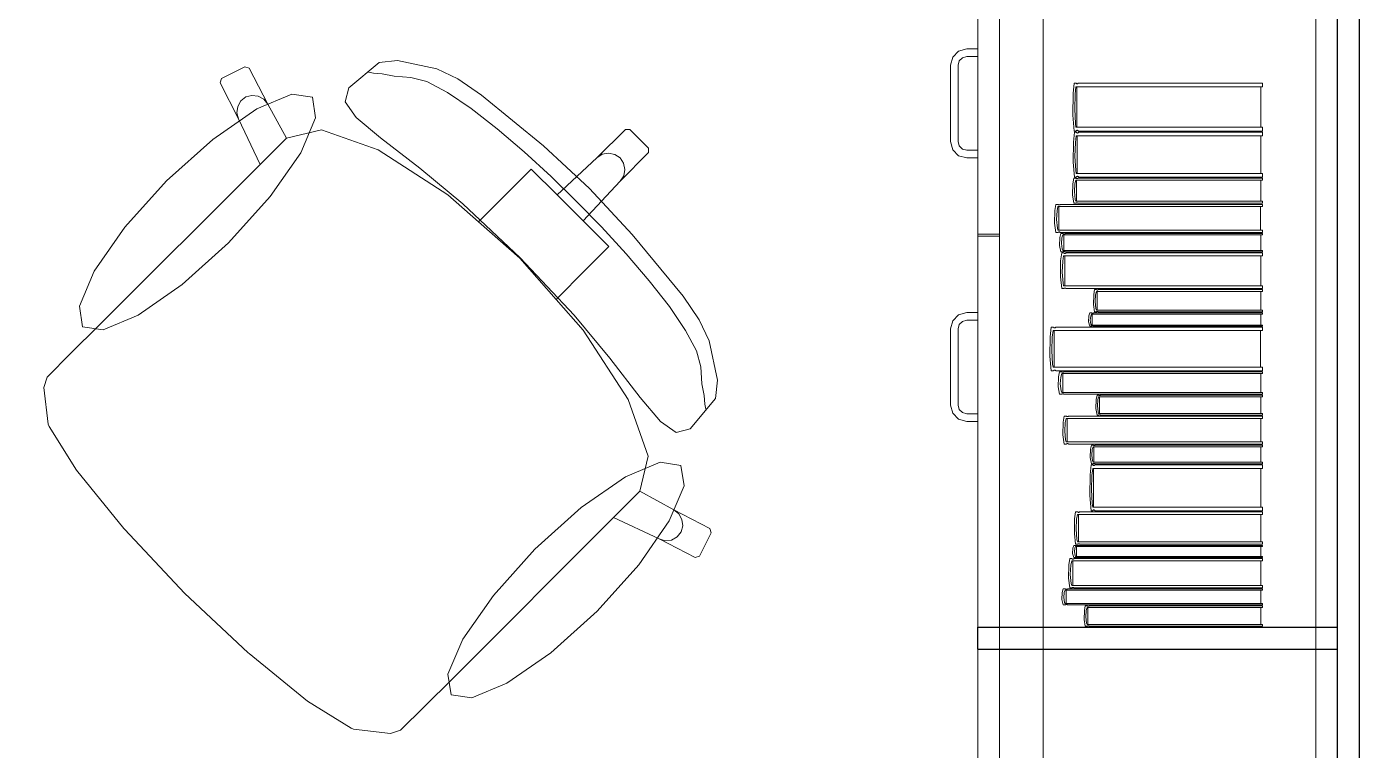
# Model space of a CAD drawing. Header units: inches. Extents: x -38 to 5698, y -33 to 92.
# Drawn here: x 111.298 to 112.52, y 26.563 to 27.228 of the extents above; entities that cross this region are included whole.
import ezdxf

# ---------------------------------------------------------------- set-up
doc = ezdxf.new("R2010")
doc.units = ezdxf.units.IN
doc.header["$MEASUREMENT"] = 0
doc.set_wipeout_variables(frame=1)
doc.linetypes.add('Wipeout_Contour', pattern=[1, 0, -1])
doc.layers.add('02 _ ARQ _ ZON _ Espacio.3D', color=7, linetype='Continuous')
doc.layers.add('Interior - Mobiliario', color=7, linetype='Continuous')

msp = doc.modelspace()

# ---------------------------------------------------------------- linework, layer by layer
at = {"layer": '02 _ ARQ _ ZON _ Espacio.3D', "color": 254, "linetype": 'Continuous', "lineweight": 0, "flags": 128}
msp.add_lwpolyline([(100.8201, 17.4), (112.52, 17.4), (112.52, 29.6999), (100.82, 29.7), (100.82, 27.9653), (102.07, 27.9653), (102.07, 27.7902), (100.82, 27.7902)], close=True, dxfattribs=at)
at = {"layer": 'Interior - Mobiliario', "color": 175, "linetype": 'Continuous', "lineweight": 13}
for p, q in [((112.17, 27.396), (112.17, 27.037)), ((112.19, 27.396), (112.19, 25.936)), ((112.19, 27.396), (112.19, 27.037)), ((112.5, 25.936), (112.5, 27.396)), ((112.145, 27.192), (112.147, 27.1995)), ((112.147, 27.1995), (112.1525, 27.205)), ((112.1525, 27.205), (112.16, 27.207)), ((112.156, 27.1989), (112.1531, 27.196)), ((112.16, 27.2), (112.156, 27.1989)), ((112.16, 27.207), (112.17, 27.207)), ((112.17, 27.2), (112.16, 27.2)), ((112.17, 27.207), (112.17, 27.2)), ((111.4764, 27.1798), (111.4978, 27.1906)), ((111.4978, 27.1906), (111.5018, 27.1893)), ((111.5018, 27.1893), (111.5188, 27.1562)), ((111.5932, 27.1713), (111.6211, 27.1945)), ((111.6158, 27.1848), (111.6113, 27.1856)), ((111.6211, 27.1945), (111.6378, 27.1964)), ((111.6378, 27.1964), (111.674, 27.1886)), ((111.674, 27.1886), (111.6932, 27.1796)), ((112.145, 27.122), (112.145, 27.192)), ((112.1531, 27.196), (112.152, 27.192)), ((112.152, 27.192), (112.152, 27.122)), ((111.4751, 27.1758), (111.4764, 27.1798)), ((111.4921, 27.1427), (111.4751, 27.1758)), ((111.6238, 27.1841), (111.6158, 27.1848)), ((111.6346, 27.182), (111.6238, 27.1841)), ((111.65, 27.1809), (111.6346, 27.182)), ((111.6647, 27.177), (111.65, 27.1809)), ((111.6836, 27.167), (111.6647, 27.177)), ((111.6932, 27.1796), (111.7149, 27.1647)), ((112.2584, 27.1757), (112.2574, 27.166)), ((112.2602, 27.1757), (112.2584, 27.1757)), ((112.2603, 27.1755), (112.2602, 27.1757)), ((112.2606, 27.1753), (112.2603, 27.1755)), ((112.2608, 27.1751), (112.2606, 27.1753)), ((112.261, 27.175), (112.2608, 27.1751)), ((112.2613, 27.175), (112.261, 27.175)), ((112.2616, 27.1751), (112.2613, 27.175)), ((112.2618, 27.1752), (112.2616, 27.1751)), ((112.262, 27.1755), (112.2618, 27.1752)), ((112.2622, 27.1757), (112.262, 27.1755)), ((112.4313, 27.1757), (112.2622, 27.1757)), ((112.4313, 27.1722), (112.4313, 27.1757)), ((111.494, 27.1593), (111.4986, 27.1629)), ((111.4986, 27.1629), (111.5042, 27.1644)), ((111.5042, 27.1644), (111.51, 27.1637)), ((111.51, 27.1637), (111.5152, 27.1608)), ((111.5152, 27.1608), (111.5188, 27.1562)), ((111.5898, 27.1584), (111.5932, 27.1713)), ((111.7054, 27.1522), (111.6836, 27.167)), ((111.7149, 27.1647), (111.7716, 27.1179)), ((112.2574, 27.166), (112.2572, 27.1463)), ((112.2589, 27.152), (112.2593, 27.1656)), ((112.2593, 27.1656), (112.2601, 27.1722)), ((112.2601, 27.1722), (112.4313, 27.1722)), ((112.261, 27.1722), (112.261, 27.1351)), ((112.4296, 27.1351), (112.4296, 27.1722)), ((111.4905, 27.1483), (111.4912, 27.1542)), ((111.4912, 27.1542), (111.494, 27.1593)), ((111.5188, 27.1562), (111.5361, 27.1252)), ((111.5998, 27.1441), (111.5898, 27.1584)), ((111.7292, 27.1336), (111.7054, 27.1522)), ((112.2596, 27.1384), (112.2589, 27.152)), ((111.4921, 27.1427), (111.4905, 27.1483)), ((111.5117, 27.1009), (111.4921, 27.1427)), ((111.6221, 27.1254), (111.5998, 27.1441)), ((112.2572, 27.1463), (112.2584, 27.1315)), ((112.2601, 27.1351), (112.2596, 27.1384)), ((111.5359, 27.1252), (111.5117, 27.1009)), ((111.5359, 27.1252), (111.5361, 27.1252)), ((111.5361, 27.1252), (111.5681, 27.1326)), ((111.5681, 27.1326), (111.62, 27.1143)), ((111.6583, 27.0975), (111.6221, 27.1254)), ((111.754, 27.1124), (111.7292, 27.1336)), ((111.8207, 27.1071), (111.8468, 27.1331)), ((111.8468, 27.1331), (111.851, 27.1331)), ((111.851, 27.1331), (111.8596, 27.1246)), ((111.8681, 27.116), (111.8596, 27.1246)), ((112.2587, 27.1305), (112.2578, 27.1215)), ((112.2584, 27.1315), (112.2602, 27.1315)), ((112.2606, 27.1305), (112.2587, 27.1305)), ((112.2596, 27.1211), (112.2604, 27.1272)), ((112.4313, 27.1351), (112.2601, 27.1351)), ((112.2602, 27.1315), (112.2604, 27.1318)), ((112.2604, 27.1318), (112.2606, 27.132)), ((112.2604, 27.1272), (112.4313, 27.1272)), ((112.2606, 27.132), (112.2609, 27.1322)), ((112.2607, 27.1304), (112.2606, 27.1305)), ((112.2609, 27.1301), (112.2607, 27.1304)), ((112.2609, 27.1322), (112.2611, 27.1323)), ((112.2611, 27.1299), (112.2609, 27.1301)), ((112.2611, 27.1323), (112.2614, 27.1323)), ((112.2614, 27.1298), (112.2611, 27.1299)), ((112.2613, 27.1272), (112.2613, 27.0927)), ((112.2614, 27.1323), (112.2616, 27.1322)), ((112.2616, 27.1298), (112.2614, 27.1298)), ((112.2616, 27.1322), (112.2618, 27.132)), ((112.2619, 27.1299), (112.2616, 27.1298)), ((112.2618, 27.132), (112.2621, 27.1317)), ((112.2621, 27.1301), (112.2619, 27.1299)), ((112.2621, 27.1317), (112.2622, 27.1315)), ((112.2624, 27.1303), (112.2621, 27.1301)), ((112.2622, 27.1315), (112.4313, 27.1315)), ((112.2625, 27.1305), (112.2624, 27.1303)), ((112.4313, 27.1305), (112.2625, 27.1305)), ((112.4296, 27.0927), (112.4296, 27.1272)), ((112.4313, 27.1315), (112.4313, 27.1351)), ((112.4313, 27.1272), (112.4313, 27.1305)), ((111.62, 27.1143), (111.6839, 27.073)), ((111.7786, 27.0899), (111.754, 27.1124)), ((111.7716, 27.1179), (111.8138, 27.0788)), ((111.8681, 27.1118), (111.8681, 27.116)), ((112.147, 27.1145), (112.145, 27.122)), ((112.1525, 27.109), (112.147, 27.1145)), ((112.152, 27.122), (112.1531, 27.118)), ((112.1531, 27.118), (112.156, 27.1151)), ((112.156, 27.1151), (112.16, 27.114)), ((112.16, 27.114), (112.17, 27.114)), ((112.17, 27.114), (112.17, 27.107)), ((112.2578, 27.1215), (112.2576, 27.1031)), ((112.2592, 27.1084), (112.2596, 27.1211)), ((111.3638, 26.9531), (111.5117, 27.1009)), ((111.7842, 27.0731), (111.8207, 27.1071)), ((111.8207, 27.1071), (111.8256, 27.1103)), ((111.8256, 27.1103), (111.8313, 27.1114)), ((111.8313, 27.1114), (111.8371, 27.1102)), ((111.8371, 27.1102), (111.842, 27.107)), ((111.8452, 27.1021), (111.842, 27.107)), ((111.8421, 27.0857), (111.8681, 27.1118)), ((111.8464, 27.0963), (111.8452, 27.1021)), ((112.16, 27.107), (112.1525, 27.109)), ((112.17, 27.107), (112.16, 27.107)), ((112.2576, 27.1031), (112.2587, 27.0894)), ((112.2599, 27.0958), (112.2592, 27.1084)), ((111.6976, 27.0648), (111.6583, 27.0975)), ((111.7394, 27.0755), (111.7605, 27.0967)), ((111.7605, 27.0967), (111.7842, 27.0731)), ((111.8021, 27.067), (111.7786, 27.0899)), ((111.8421, 27.0857), (111.8453, 27.0906)), ((111.8453, 27.0906), (111.8464, 27.0963)), ((112.2581, 27.0884), (112.2572, 27.0833)), ((112.26, 27.0884), (112.2581, 27.0884)), ((112.2587, 27.0894), (112.2606, 27.0894)), ((112.2604, 27.0927), (112.2599, 27.0958)), ((112.2601, 27.0883), (112.26, 27.0884)), ((112.2603, 27.0881), (112.2601, 27.0883)), ((112.2606, 27.088), (112.2603, 27.0881)), ((112.4313, 27.0927), (112.2604, 27.0927)), ((112.2606, 27.0894), (112.2607, 27.0896)), ((112.2608, 27.088), (112.2606, 27.088)), ((112.2607, 27.0896), (112.261, 27.0898)), ((112.2611, 27.088), (112.2608, 27.088)), ((112.261, 27.0898), (112.2612, 27.09)), ((112.2613, 27.088), (112.2611, 27.088)), ((112.2612, 27.09), (112.2614, 27.0901)), ((112.2616, 27.0881), (112.2613, 27.088)), ((112.2614, 27.0901), (112.2617, 27.09)), ((112.2618, 27.0882), (112.2616, 27.0881)), ((112.2617, 27.09), (112.2619, 27.09)), ((112.2619, 27.0884), (112.2618, 27.0882)), ((112.2619, 27.09), (112.2622, 27.0898)), ((112.4313, 27.0884), (112.2619, 27.0884)), ((112.2622, 27.0898), (112.2624, 27.0895)), ((112.2624, 27.0895), (112.2625, 27.0894)), ((112.2625, 27.0894), (112.4313, 27.0894)), ((112.4313, 27.0894), (112.4313, 27.0927)), ((112.4313, 27.0865), (112.4313, 27.0884)), ((111.712, 27.0482), (111.7394, 27.0755)), ((111.8081, 27.0492), (111.8421, 27.0857)), ((111.8529, 27.0366), (111.8138, 27.0788)), ((112.2572, 27.0833), (112.257, 27.073)), ((112.2586, 27.076), (112.2591, 27.0831)), ((112.2593, 27.0689), (112.2586, 27.076)), ((112.2591, 27.0831), (112.2599, 27.0865)), ((112.2599, 27.0865), (112.4313, 27.0865)), ((112.2607, 27.0865), (112.2607, 27.0671)), ((112.4296, 27.0671), (112.4296, 27.0865)), ((111.6839, 27.073), (111.712, 27.0482)), ((111.7503, 27.0153), (111.6976, 27.0648)), ((111.7842, 27.0731), (111.7961, 27.0611)), ((111.8021, 27.067), (111.8249, 27.0436)), ((112.2416, 27.0643), (112.2406, 27.0586)), ((112.2437, 27.0643), (112.2416, 27.0643)), ((112.2438, 27.0642), (112.2437, 27.0643)), ((112.244, 27.064), (112.2438, 27.0642)), ((112.2443, 27.0639), (112.244, 27.064)), ((112.2446, 27.0639), (112.2443, 27.0639)), ((112.2449, 27.0638), (112.2446, 27.0639)), ((112.2451, 27.0639), (112.2449, 27.0638)), ((112.2454, 27.064), (112.2451, 27.0639)), ((112.2456, 27.0641), (112.2454, 27.064)), ((112.2458, 27.0643), (112.2456, 27.0641)), ((112.4313, 27.0643), (112.2458, 27.0643)), ((112.257, 27.073), (112.2581, 27.0653)), ((112.2581, 27.0653), (112.26, 27.0653)), ((112.2599, 27.0671), (112.2593, 27.0689)), ((112.4313, 27.0671), (112.2599, 27.0671)), ((112.26, 27.0653), (112.2601, 27.0654)), ((112.2601, 27.0654), (112.2604, 27.0655)), ((112.2604, 27.0655), (112.2606, 27.0656)), ((112.2606, 27.0656), (112.2609, 27.0657)), ((112.2609, 27.0657), (112.2611, 27.0657)), ((112.2611, 27.0657), (112.2614, 27.0656)), ((112.2614, 27.0656), (112.2616, 27.0655)), ((112.2616, 27.0655), (112.2618, 27.0654)), ((112.2618, 27.0654), (112.2619, 27.0653)), ((112.2619, 27.0653), (112.4313, 27.0653)), ((112.4313, 27.0653), (112.4313, 27.0671)), ((112.4313, 27.0622), (112.4313, 27.0643)), ((111.8081, 27.0492), (111.7961, 27.0611)), ((112.2406, 27.0586), (112.2404, 27.0471)), ((112.2422, 27.0504), (112.2427, 27.0584)), ((112.2427, 27.0584), (112.2435, 27.0622)), ((112.2435, 27.0622), (112.4313, 27.0622)), ((112.2445, 27.0622), (112.2445, 27.0406)), ((112.4294, 27.0406), (112.4294, 27.0622)), ((111.712, 27.0482), (111.7499, 27.0149)), ((111.8317, 27.0255), (111.8081, 27.0492)), ((111.8249, 27.0436), (111.8474, 27.019)), ((112.2404, 27.0471), (112.2416, 27.0385)), ((112.2416, 27.0385), (112.2437, 27.0385)), ((112.243, 27.0425), (112.2422, 27.0504)), ((112.2435, 27.0406), (112.243, 27.0425)), ((112.4313, 27.0406), (112.2435, 27.0406)), ((112.2437, 27.0385), (112.2438, 27.0387)), ((112.2438, 27.0387), (112.2441, 27.0388)), ((112.2441, 27.0388), (112.2444, 27.0389)), ((112.2444, 27.0389), (112.2446, 27.039)), ((112.2446, 27.039), (112.2449, 27.039)), ((112.2449, 27.039), (112.2452, 27.0389)), ((112.2452, 27.0389), (112.2454, 27.0388)), ((112.2454, 27.0388), (112.2457, 27.0386)), ((112.2457, 27.0386), (112.2458, 27.0385)), ((112.2458, 27.0385), (112.4313, 27.0385)), ((112.4313, 27.0385), (112.4313, 27.0406)), ((111.8997, 26.9799), (111.8529, 27.0366)), ((112.17, 27.037), (112.19, 27.037)), ((112.17, 27.035), (112.19, 27.035)), ((112.2452, 27.0339), (112.2449, 27.0264)), ((112.2449, 27.0264), (112.2462, 27.0208)), ((112.2462, 27.0375), (112.2452, 27.0339)), ((112.2482, 27.0375), (112.2462, 27.0375)), ((112.2467, 27.0285), (112.2472, 27.0337)), ((112.2475, 27.0234), (112.2467, 27.0285)), ((112.2472, 27.0337), (112.248, 27.0362)), ((112.248, 27.0362), (112.4313, 27.0362)), ((112.2483, 27.0375), (112.2482, 27.0375)), ((112.2485, 27.0374), (112.2483, 27.0375)), ((112.2488, 27.0373), (112.2485, 27.0374)), ((112.249, 27.0373), (112.2488, 27.0373)), ((112.2493, 27.0373), (112.249, 27.0373)), ((112.249, 27.0362), (112.249, 27.0221)), ((112.2496, 27.0373), (112.2493, 27.0373)), ((112.2498, 27.0373), (112.2496, 27.0373)), ((112.2501, 27.0374), (112.2498, 27.0373)), ((112.2502, 27.0375), (112.2501, 27.0374)), ((112.4313, 27.0375), (112.2502, 27.0375)), ((112.4295, 27.0221), (112.4295, 27.0362)), ((112.4313, 27.0362), (112.4313, 27.0375)), ((111.7832, 26.977), (111.7499, 27.0149)), ((111.7503, 27.0153), (111.7998, 26.9626)), ((111.8106, 27.0044), (111.8317, 27.0255)), ((111.8474, 27.019), (111.8686, 26.9942)), ((112.247, 27.0198), (112.246, 27.0126)), ((112.2462, 27.0208), (112.2482, 27.0208)), ((112.249, 27.0198), (112.247, 27.0198)), ((112.248, 27.0221), (112.2475, 27.0234)), ((112.4313, 27.0221), (112.248, 27.0221)), ((112.248, 27.0122), (112.2488, 27.0171)), ((112.2482, 27.0208), (112.2483, 27.0209)), ((112.2483, 27.0209), (112.2486, 27.021)), ((112.2486, 27.021), (112.2488, 27.021)), ((112.2488, 27.021), (112.2491, 27.0211)), ((112.2488, 27.0171), (112.4313, 27.0171)), ((112.2491, 27.0196), (112.249, 27.0198)), ((112.2491, 27.0211), (112.2494, 27.021)), ((112.2493, 27.0194), (112.2491, 27.0196)), ((112.2496, 27.0193), (112.2493, 27.0194)), ((112.2494, 27.021), (112.2496, 27.021)), ((112.2496, 27.021), (112.2499, 27.0209)), ((112.2498, 27.0192), (112.2496, 27.0193)), ((112.2501, 27.0192), (112.2498, 27.0192)), ((112.2498, 27.0171), (112.2498, 26.9896)), ((112.2499, 27.0209), (112.2501, 27.0208)), ((112.2501, 27.0208), (112.2502, 27.0208)), ((112.2504, 27.0193), (112.2501, 27.0192)), ((112.2502, 27.0208), (112.4313, 27.0208)), ((112.2506, 27.0194), (112.2504, 27.0193)), ((112.2509, 27.0196), (112.2506, 27.0194)), ((112.251, 27.0198), (112.2509, 27.0196)), ((112.4313, 27.0198), (112.251, 27.0198)), ((112.4295, 26.9896), (112.4295, 27.0171)), ((112.4313, 27.0208), (112.4313, 27.0221)), ((112.4313, 27.0171), (112.4313, 27.0198)), ((111.7832, 26.977), (111.8106, 27.0044)), ((112.246, 27.0126), (112.2458, 26.9979)), ((112.2475, 27.0021), (112.248, 27.0122)), ((112.2483, 26.9921), (112.2475, 27.0021)), ((111.8686, 26.9942), (111.8872, 26.9704)), ((112.2458, 26.9979), (112.247, 26.987)), ((112.2488, 26.9896), (112.2483, 26.9921)), ((111.9146, 26.9582), (111.8997, 26.9799)), ((112.247, 26.987), (112.249, 26.987)), ((112.4313, 26.9896), (112.2488, 26.9896)), ((112.249, 26.987), (112.2491, 26.9871)), ((112.2491, 26.9871), (112.2494, 26.9873)), ((112.2494, 26.9873), (112.2496, 26.9875)), ((112.2496, 26.9875), (112.2499, 26.9875)), ((112.2499, 26.9875), (112.2502, 26.9875)), ((112.2502, 26.9875), (112.2504, 26.9874)), ((112.2504, 26.9874), (112.2507, 26.9873)), ((112.2507, 26.9873), (112.2509, 26.9871)), ((112.2509, 26.9871), (112.251, 26.987)), ((112.251, 26.987), (112.4313, 26.987)), ((112.2764, 26.9815), (112.2762, 26.9724)), ((112.2772, 26.986), (112.2764, 26.9815)), ((112.2789, 26.986), (112.2772, 26.986)), ((112.2777, 26.975), (112.278, 26.9813)), ((112.278, 26.9813), (112.2788, 26.9843)), ((112.2788, 26.9843), (112.4313, 26.9843)), ((112.279, 26.9859), (112.2789, 26.986)), ((112.2792, 26.9858), (112.279, 26.9859)), ((112.2794, 26.9857), (112.2792, 26.9858)), ((112.2796, 26.9856), (112.2794, 26.9857)), ((112.2795, 26.9843), (112.2795, 26.9672)), ((112.2798, 26.9856), (112.2796, 26.9856)), ((112.2801, 26.9857), (112.2798, 26.9856)), ((112.2803, 26.9857), (112.2801, 26.9857)), ((112.2805, 26.9859), (112.2803, 26.9857)), ((112.2806, 26.986), (112.2805, 26.9859)), ((112.4313, 26.986), (112.2806, 26.986)), ((112.4298, 26.9672), (112.4298, 26.9843)), ((112.4313, 26.987), (112.4313, 26.9896)), ((112.4313, 26.9843), (112.4313, 26.986)), ((111.808, 26.9489), (111.7832, 26.977)), ((111.8872, 26.9704), (111.902, 26.9486)), ((112.2762, 26.9724), (112.2772, 26.9656)), ((112.2772, 26.9656), (112.2789, 26.9656)), ((112.2783, 26.9688), (112.2777, 26.975)), ((112.2788, 26.9672), (112.2783, 26.9688)), ((112.4313, 26.9672), (112.2788, 26.9672)), ((112.2789, 26.9656), (112.279, 26.9657)), ((112.279, 26.9657), (112.2792, 26.9658)), ((112.2792, 26.9658), (112.2794, 26.9659)), ((112.2794, 26.9659), (112.2797, 26.9659)), ((112.2797, 26.9659), (112.2799, 26.9659)), ((112.2799, 26.9659), (112.2801, 26.9659)), ((112.2801, 26.9659), (112.2803, 26.9658)), ((112.2803, 26.9658), (112.2805, 26.9657)), ((112.2805, 26.9657), (112.2806, 26.9656)), ((112.2806, 26.9656), (112.4313, 26.9656)), ((112.4313, 26.9656), (112.4313, 26.9672)), ((111.3383, 26.9276), (111.3638, 26.9531)), ((111.7998, 26.9626), (111.8325, 26.9232)), ((111.9236, 26.939), (111.9146, 26.9582)), ((112.147, 26.9575), (112.145, 26.95)), ((112.1525, 26.963), (112.147, 26.9575)), ((112.152, 26.95), (112.1531, 26.954)), ((112.16, 26.965), (112.1525, 26.963)), ((112.1531, 26.954), (112.156, 26.9569)), ((112.156, 26.9569), (112.16, 26.958)), ((112.17, 26.965), (112.16, 26.965)), ((112.16, 26.958), (112.17, 26.958)), ((112.17, 26.958), (112.17, 26.965)), ((112.2718, 26.962), (112.2716, 26.9566)), ((112.2716, 26.9566), (112.2727, 26.9526)), ((112.2727, 26.9646), (112.2718, 26.962)), ((112.2744, 26.9646), (112.2727, 26.9646)), ((112.2732, 26.9581), (112.2736, 26.9618)), ((112.2738, 26.9544), (112.2732, 26.9581)), ((112.2736, 26.9618), (112.2743, 26.9636)), ((112.2743, 26.9535), (112.2738, 26.9544)), ((112.2743, 26.9636), (112.4313, 26.9636)), ((112.4313, 26.9535), (112.2743, 26.9535)), ((112.2745, 26.9645), (112.2744, 26.9646)), ((112.2747, 26.9645), (112.2745, 26.9645)), ((112.2749, 26.9644), (112.2747, 26.9645)), ((112.2752, 26.9644), (112.2749, 26.9644)), ((112.2751, 26.9636), (112.2751, 26.9535)), ((112.2754, 26.9644), (112.2752, 26.9644)), ((112.2756, 26.9644), (112.2754, 26.9644)), ((112.2758, 26.9645), (112.2756, 26.9644)), ((112.2761, 26.9645), (112.2758, 26.9645)), ((112.2762, 26.9646), (112.2761, 26.9645)), ((112.4313, 26.9646), (112.2762, 26.9646)), ((112.4297, 26.9535), (112.4297, 26.9636)), ((112.4313, 26.9636), (112.4313, 26.9646)), ((112.4313, 26.9526), (112.4313, 26.9535)), ((111.8493, 26.885), (111.808, 26.9489)), ((111.902, 26.9486), (111.912, 26.9297)), ((112.145, 26.95), (112.145, 26.88)), ((112.152, 26.88), (112.152, 26.95)), ((112.2363, 26.9428), (112.236, 26.9249)), ((112.2373, 26.9516), (112.2363, 26.9428)), ((112.2394, 26.9516), (112.2373, 26.9516)), ((112.2379, 26.93), (112.2384, 26.9424)), ((112.2384, 26.9424), (112.2393, 26.9484)), ((112.2393, 26.9484), (112.4313, 26.9484)), ((112.2395, 26.9514), (112.2394, 26.9516)), ((112.2398, 26.9512), (112.2395, 26.9514)), ((112.24, 26.951), (112.2398, 26.9512)), ((112.2403, 26.9509), (112.24, 26.951)), ((112.2402, 26.9484), (112.2402, 26.9147)), ((112.2406, 26.9509), (112.2403, 26.9509)), ((112.2409, 26.951), (112.2406, 26.9509)), ((112.2412, 26.9511), (112.2409, 26.951)), ((112.2414, 26.9513), (112.2412, 26.9511)), ((112.2416, 26.9516), (112.2414, 26.9513)), ((112.4313, 26.9516), (112.2416, 26.9516)), ((112.2727, 26.9526), (112.2744, 26.9526)), ((112.2744, 26.9526), (112.2746, 26.9526)), ((112.2746, 26.9526), (112.2748, 26.9527)), ((112.2748, 26.9527), (112.275, 26.9527)), ((112.275, 26.9527), (112.2752, 26.9528)), ((112.2752, 26.9528), (112.2754, 26.9528)), ((112.2754, 26.9528), (112.2757, 26.9527)), ((112.2757, 26.9527), (112.2759, 26.9527)), ((112.2759, 26.9527), (112.2761, 26.9526)), ((112.2761, 26.9526), (112.2762, 26.9526)), ((112.2762, 26.9526), (112.4313, 26.9526)), ((112.4294, 26.9147), (112.4294, 26.9484)), ((112.4313, 26.9484), (112.4313, 26.9516)), ((111.912, 26.9297), (111.9159, 26.915)), ((111.9314, 26.9028), (111.9236, 26.939)), ((112.2387, 26.9177), (112.2379, 26.93)), ((111.3164, 26.9056), (111.3383, 26.9276)), ((111.8325, 26.9232), (111.8604, 26.8871)), ((112.236, 26.9249), (112.2373, 26.9115)), ((112.2393, 26.9147), (112.2387, 26.9177)), ((111.3135, 26.8963), (111.3164, 26.9056)), ((111.9159, 26.915), (111.917, 26.8996)), ((112.2373, 26.9115), (112.2394, 26.9115)), ((112.4313, 26.9147), (112.2393, 26.9147)), ((112.2394, 26.9115), (112.2396, 26.9117)), ((112.2396, 26.9117), (112.2398, 26.9119)), ((112.2398, 26.9119), (112.2401, 26.9121)), ((112.2401, 26.9121), (112.2404, 26.9122)), ((112.2404, 26.9122), (112.2407, 26.9122)), ((112.2407, 26.9122), (112.241, 26.9121)), ((112.241, 26.9121), (112.2412, 26.9119)), ((112.2412, 26.9119), (112.2415, 26.9117)), ((112.2415, 26.9117), (112.2416, 26.9115)), ((112.2416, 26.9115), (112.4313, 26.9115)), ((112.2441, 26.906), (112.2438, 26.8969)), ((112.2451, 26.9105), (112.2441, 26.906)), ((112.2471, 26.9105), (112.2451, 26.9105)), ((112.2456, 26.8995), (112.2461, 26.9058)), ((112.2461, 26.9058), (112.247, 26.9089)), ((112.247, 26.9089), (112.4313, 26.9089)), ((112.2472, 26.9104), (112.2471, 26.9105)), ((112.2475, 26.9103), (112.2472, 26.9104)), ((112.2477, 26.9102), (112.2475, 26.9103)), ((112.248, 26.9102), (112.2477, 26.9102)), ((112.2479, 26.9089), (112.2479, 26.8917)), ((112.2483, 26.9102), (112.248, 26.9102)), ((112.2485, 26.9102), (112.2483, 26.9102)), ((112.2488, 26.9103), (112.2485, 26.9102)), ((112.249, 26.9104), (112.2488, 26.9103)), ((112.2492, 26.9105), (112.249, 26.9104)), ((112.4313, 26.9105), (112.2492, 26.9105)), ((112.4295, 26.8917), (112.4295, 26.9089)), ((112.4313, 26.9115), (112.4313, 26.9147)), ((112.4313, 26.9089), (112.4313, 26.9105)), ((111.3175, 26.8624), (111.3135, 26.8963)), ((111.917, 26.8996), (111.9191, 26.8888)), ((111.9295, 26.886), (111.9314, 26.9028)), ((112.2438, 26.8969), (112.2451, 26.8901)), ((112.2464, 26.8932), (112.2456, 26.8995)), ((112.247, 26.8917), (112.2464, 26.8932)), ((111.8676, 26.8331), (111.8493, 26.885)), ((111.8604, 26.8871), (111.8791, 26.8648)), ((111.9063, 26.8582), (111.9295, 26.886)), ((111.9191, 26.8888), (111.9198, 26.8808)), ((111.9198, 26.8808), (111.9206, 26.8763)), ((112.145, 26.88), (112.147, 26.8725)), ((112.1531, 26.876), (112.152, 26.88)), ((112.2451, 26.8901), (112.2471, 26.8901)), ((112.4313, 26.8917), (112.247, 26.8917)), ((112.2471, 26.8901), (112.2473, 26.8902)), ((112.2473, 26.8902), (112.2475, 26.8903)), ((112.2475, 26.8903), (112.2478, 26.8904)), ((112.2478, 26.8904), (112.248, 26.8904)), ((112.248, 26.8904), (112.2483, 26.8904)), ((112.2483, 26.8904), (112.2486, 26.8903)), ((112.2486, 26.8903), (112.2488, 26.8903)), ((112.2488, 26.8903), (112.2491, 26.8901)), ((112.2491, 26.8901), (112.2492, 26.8901)), ((112.2492, 26.8901), (112.4313, 26.8901)), ((112.2785, 26.8851), (112.2784, 26.8769)), ((112.2794, 26.8891), (112.2785, 26.8851)), ((112.281, 26.8891), (112.2794, 26.8891)), ((112.2798, 26.8793), (112.2802, 26.8849)), ((112.2802, 26.8849), (112.2809, 26.8876)), ((112.2809, 26.8876), (112.4313, 26.8876)), ((112.2811, 26.889), (112.281, 26.8891)), ((112.2813, 26.8889), (112.2811, 26.889)), ((112.2815, 26.8888), (112.2813, 26.8889)), ((112.2817, 26.8888), (112.2815, 26.8888)), ((112.282, 26.8887), (112.2817, 26.8888)), ((112.2817, 26.8876), (112.2817, 26.8723)), ((112.2822, 26.8888), (112.282, 26.8887)), ((112.2824, 26.8888), (112.2822, 26.8888)), ((112.2826, 26.889), (112.2824, 26.8888)), ((112.2827, 26.8891), (112.2826, 26.889)), ((112.4313, 26.8891), (112.2827, 26.8891)), ((112.4298, 26.8723), (112.4298, 26.8876)), ((112.4313, 26.8901), (112.4313, 26.8917)), ((112.4313, 26.8876), (112.4313, 26.8891)), ((112.147, 26.8725), (112.1525, 26.867)), ((112.156, 26.8731), (112.1531, 26.876)), ((112.16, 26.872), (112.156, 26.8731)), ((112.17, 26.872), (112.16, 26.872)), ((112.17, 26.865), (112.17, 26.872)), ((112.2493, 26.8699), (112.2483, 26.8642)), ((112.2513, 26.8699), (112.2493, 26.8699)), ((112.2503, 26.864), (112.2512, 26.8678)), ((112.2512, 26.8678), (112.4313, 26.8678)), ((112.2514, 26.8698), (112.2513, 26.8699)), ((112.2517, 26.8696), (112.2514, 26.8698)), ((112.2519, 26.8695), (112.2517, 26.8696)), ((112.2522, 26.8694), (112.2519, 26.8695)), ((112.2521, 26.8678), (112.2521, 26.8463)), ((112.2524, 26.8694), (112.2522, 26.8694)), ((112.2527, 26.8695), (112.2524, 26.8694)), ((112.253, 26.8696), (112.2527, 26.8695)), ((112.2532, 26.8697), (112.253, 26.8696)), ((112.2533, 26.8699), (112.2532, 26.8697)), ((112.4313, 26.8699), (112.2533, 26.8699)), ((112.2784, 26.8769), (112.2794, 26.8709)), ((112.2794, 26.8709), (112.281, 26.8709)), ((112.2804, 26.8737), (112.2798, 26.8793)), ((112.2809, 26.8723), (112.2804, 26.8737)), ((112.4313, 26.8723), (112.2809, 26.8723)), ((112.281, 26.8709), (112.2812, 26.871)), ((112.2812, 26.871), (112.2814, 26.8711)), ((112.2814, 26.8711), (112.2816, 26.8711)), ((112.2816, 26.8711), (112.2818, 26.8712)), ((112.2818, 26.8712), (112.282, 26.8712)), ((112.282, 26.8712), (112.2822, 26.8711)), ((112.2822, 26.8711), (112.2824, 26.871)), ((112.2824, 26.871), (112.2826, 26.8709)), ((112.2826, 26.8709), (112.2827, 26.8709)), ((112.2827, 26.8709), (112.4313, 26.8709)), ((112.4295, 26.8463), (112.4295, 26.8678)), ((112.4313, 26.8709), (112.4313, 26.8723)), ((112.4313, 26.8678), (112.4313, 26.8699)), ((111.3184, 26.8603), (111.3175, 26.8624)), ((111.3433, 26.8202), (111.3184, 26.8603)), ((111.8791, 26.8648), (111.8934, 26.8548)), ((111.8934, 26.8548), (111.9063, 26.8582)), ((112.1525, 26.867), (112.16, 26.865)), ((112.16, 26.865), (112.17, 26.865)), ((112.2483, 26.8642), (112.2481, 26.8528)), ((112.2499, 26.8561), (112.2503, 26.864)), ((112.2506, 26.8482), (112.2499, 26.8561)), ((112.2481, 26.8528), (112.2493, 26.8442)), ((112.2493, 26.8442), (112.2513, 26.8442)), ((112.2512, 26.8463), (112.2506, 26.8482)), ((112.4313, 26.8463), (112.2512, 26.8463)), ((112.2513, 26.8442), (112.2515, 26.8443)), ((112.2515, 26.8443), (112.2517, 26.8445)), ((112.2517, 26.8445), (112.252, 26.8446)), ((112.252, 26.8446), (112.2522, 26.8446)), ((112.2522, 26.8446), (112.2525, 26.8446)), ((112.2525, 26.8446), (112.2528, 26.8446)), ((112.2528, 26.8446), (112.253, 26.8445)), ((112.253, 26.8445), (112.2532, 26.8443)), ((112.2532, 26.8443), (112.2533, 26.8442)), ((112.2533, 26.8442), (112.4313, 26.8442)), ((112.2743, 26.8432), (112.2734, 26.8395)), ((112.276, 26.8432), (112.2743, 26.8432)), ((112.2761, 26.8431), (112.276, 26.8432)), ((112.2763, 26.843), (112.2761, 26.8431)), ((112.2765, 26.843), (112.2763, 26.843)), ((112.2767, 26.8429), (112.2765, 26.843)), ((112.2772, 26.843), (112.2769, 26.8429)), ((112.2774, 26.843), (112.2772, 26.843)), ((112.2776, 26.8431), (112.2774, 26.843)), ((112.2777, 26.8432), (112.2776, 26.8431)), ((112.4313, 26.8432), (112.2777, 26.8432)), ((112.4313, 26.8442), (112.4313, 26.8463)), ((112.4313, 26.8418), (112.4313, 26.8432)), ((111.8602, 26.8011), (111.8676, 26.8331)), ((112.2734, 26.8395), (112.2732, 26.8319)), ((112.2732, 26.8319), (112.2743, 26.8262)), ((112.2747, 26.8341), (112.2751, 26.8393)), ((112.2754, 26.8289), (112.2747, 26.8341)), ((112.2751, 26.8393), (112.2758, 26.8418)), ((112.2758, 26.8418), (112.4313, 26.8418)), ((112.2766, 26.8418), (112.2766, 26.8276)), ((112.2769, 26.8429), (112.2767, 26.8429)), ((112.4298, 26.8276), (112.4298, 26.8418)), ((111.3869, 26.7666), (111.3433, 26.8202)), ((112.2739, 26.8252), (112.273, 26.816)), ((112.2756, 26.8252), (112.2739, 26.8252)), ((112.2743, 26.8262), (112.276, 26.8262)), ((112.2747, 26.8155), (112.2755, 26.8218)), ((112.2758, 26.8276), (112.2754, 26.8289)), ((112.2755, 26.8218), (112.4313, 26.8218)), ((112.2757, 26.8251), (112.2756, 26.8252)), ((112.2759, 26.8248), (112.2757, 26.8251)), ((112.4313, 26.8276), (112.2758, 26.8276)), ((112.2761, 26.8246), (112.2759, 26.8248)), ((112.276, 26.8262), (112.2761, 26.8263)), ((112.2761, 26.8263), (112.2763, 26.8264)), ((112.2763, 26.8245), (112.2761, 26.8246)), ((112.2763, 26.8264), (112.2765, 26.8265)), ((112.2766, 26.8245), (112.2763, 26.8245)), ((112.2763, 26.8218), (112.2763, 26.7864)), ((112.2765, 26.8265), (112.2768, 26.8265)), ((112.2768, 26.8246), (112.2766, 26.8245)), ((112.2768, 26.8265), (112.277, 26.8265)), ((112.277, 26.8248), (112.2768, 26.8246)), ((112.277, 26.8265), (112.2772, 26.8265)), ((112.2772, 26.825), (112.277, 26.8248)), ((112.2772, 26.8265), (112.2774, 26.8264)), ((112.2773, 26.8252), (112.2772, 26.825)), ((112.4313, 26.8252), (112.2773, 26.8252)), ((112.2774, 26.8264), (112.2776, 26.8263)), ((112.2776, 26.8263), (112.2777, 26.8262)), ((112.2777, 26.8262), (112.4313, 26.8262)), ((112.4298, 26.7864), (112.4298, 26.8218)), ((112.4313, 26.8262), (112.4313, 26.8276)), ((112.4313, 26.8218), (112.4313, 26.8252)), ((112.273, 26.816), (112.2728, 26.7971)), ((112.2743, 26.8025), (112.2747, 26.8155)), ((111.8602, 26.8009), (111.8359, 26.7767)), ((111.8602, 26.8009), (111.8602, 26.8011)), ((111.8912, 26.7838), (111.8602, 26.8011)), ((112.2728, 26.7971), (112.2739, 26.783)), ((112.275, 26.7896), (112.2743, 26.8025)), ((111.8958, 26.7802), (111.8912, 26.7838)), ((111.9243, 26.7668), (111.8912, 26.7838)), ((112.2597, 26.782), (112.2588, 26.7755)), ((112.2616, 26.782), (112.2597, 26.782)), ((112.2617, 26.7819), (112.2616, 26.782)), ((112.2619, 26.7817), (112.2617, 26.7819)), ((112.2634, 26.7819), (112.2631, 26.7817)), ((112.2635, 26.782), (112.2634, 26.7819)), ((112.4313, 26.782), (112.2635, 26.782)), ((112.2739, 26.783), (112.2756, 26.783)), ((112.2755, 26.7864), (112.275, 26.7896)), ((112.4313, 26.7864), (112.2755, 26.7864)), ((112.2756, 26.783), (112.2757, 26.7833)), ((112.2757, 26.7833), (112.2759, 26.7835)), ((112.2759, 26.7835), (112.2762, 26.7837)), ((112.2762, 26.7837), (112.2764, 26.7837)), ((112.2764, 26.7837), (112.2766, 26.7837)), ((112.2766, 26.7837), (112.2768, 26.7836)), ((112.2768, 26.7836), (112.2771, 26.7834)), ((112.2771, 26.7834), (112.2773, 26.7832)), ((112.2773, 26.7832), (112.2773, 26.783)), ((112.2773, 26.783), (112.4313, 26.783)), ((112.4313, 26.783), (112.4313, 26.7864)), ((112.4313, 26.7796), (112.4313, 26.782)), ((111.6881, 26.6288), (111.8359, 26.7767)), ((111.8359, 26.7767), (111.8777, 26.7571)), ((111.8987, 26.775), (111.8958, 26.7802)), ((111.8994, 26.7692), (111.8987, 26.775)), ((112.2588, 26.7755), (112.2586, 26.7621)), ((112.2602, 26.766), (112.2607, 26.7752)), ((112.2607, 26.7752), (112.2614, 26.7796)), ((112.2614, 26.7796), (112.4313, 26.7796)), ((112.2621, 26.7816), (112.2619, 26.7817)), ((112.2624, 26.7815), (112.2621, 26.7816)), ((112.2623, 26.7796), (112.2623, 26.7546)), ((112.2626, 26.7815), (112.2624, 26.7815)), ((112.2629, 26.7816), (112.2626, 26.7815)), ((112.2631, 26.7817), (112.2629, 26.7816)), ((112.4296, 26.7546), (112.4296, 26.7796)), ((111.3876, 26.7657), (111.3869, 26.7666)), ((111.4424, 26.7074), (111.3876, 26.7657)), ((111.8892, 26.7561), (111.8943, 26.759)), ((111.8943, 26.759), (111.8979, 26.7636)), ((111.8979, 26.7636), (111.8994, 26.7692)), ((111.9148, 26.7414), (111.9256, 26.7628)), ((111.9256, 26.7628), (111.9243, 26.7668)), ((112.2586, 26.7621), (112.2597, 26.7522)), ((112.2609, 26.7568), (112.2602, 26.766)), ((111.8777, 26.7571), (111.8833, 26.7555)), ((111.8777, 26.7571), (111.9108, 26.7401)), ((111.8833, 26.7555), (111.8892, 26.7561)), ((112.2571, 26.7488), (112.2569, 26.7438)), ((112.2581, 26.7512), (112.2571, 26.7488)), ((112.2599, 26.7512), (112.2581, 26.7512)), ((112.2586, 26.7452), (112.259, 26.7486)), ((112.2593, 26.7418), (112.2586, 26.7452)), ((112.259, 26.7486), (112.2598, 26.7503)), ((112.2597, 26.7522), (112.2616, 26.7522)), ((112.2598, 26.7503), (112.4313, 26.7503)), ((112.26, 26.7512), (112.2599, 26.7512)), ((112.2603, 26.7511), (112.26, 26.7512)), ((112.2605, 26.751), (112.2603, 26.7511)), ((112.2607, 26.751), (112.2605, 26.751)), ((112.261, 26.751), (112.2607, 26.751)), ((112.2607, 26.7503), (112.2607, 26.741)), ((112.2614, 26.7546), (112.2609, 26.7568)), ((112.2613, 26.751), (112.261, 26.751)), ((112.2615, 26.7511), (112.2613, 26.751)), ((112.4313, 26.7546), (112.2614, 26.7546)), ((112.2617, 26.7511), (112.2615, 26.7511)), ((112.2616, 26.7522), (112.2617, 26.7524)), ((112.2617, 26.7524), (112.262, 26.7525)), ((112.2619, 26.7512), (112.2617, 26.7511)), ((112.4313, 26.7512), (112.2619, 26.7512)), ((112.262, 26.7525), (112.2622, 26.7526)), ((112.2622, 26.7526), (112.2624, 26.7527)), ((112.2624, 26.7527), (112.2627, 26.7527)), ((112.2627, 26.7527), (112.2629, 26.7526)), ((112.2629, 26.7526), (112.2632, 26.7525)), ((112.2632, 26.7525), (112.2634, 26.7523)), ((112.2634, 26.7523), (112.2635, 26.7522)), ((112.2635, 26.7522), (112.4313, 26.7522)), ((112.4296, 26.741), (112.4296, 26.7503)), ((112.4313, 26.7522), (112.4313, 26.7546)), ((112.4313, 26.7503), (112.4313, 26.7512)), ((111.9108, 26.7401), (111.9148, 26.7414)), ((112.2534, 26.7332), (112.2532, 26.7211)), ((112.2544, 26.7391), (112.2534, 26.7332)), ((112.2563, 26.7391), (112.2544, 26.7391)), ((112.2554, 26.7329), (112.2562, 26.7369)), ((112.2562, 26.7369), (112.4313, 26.7369)), ((112.2564, 26.739), (112.2563, 26.7391)), ((112.2567, 26.7388), (112.2564, 26.739)), ((112.2569, 26.7387), (112.2567, 26.7388)), ((112.2569, 26.7438), (112.2581, 26.7401)), ((112.2572, 26.7386), (112.2569, 26.7387)), ((112.4296, 26.7369), (112.2571, 26.7369)), ((112.2571, 26.7369), (112.2571, 26.7143)), ((112.2574, 26.7386), (112.2572, 26.7386)), ((112.2577, 26.7387), (112.2574, 26.7386)), ((112.2579, 26.7388), (112.2577, 26.7387)), ((112.2581, 26.7389), (112.2579, 26.7388)), ((112.2581, 26.7401), (112.2599, 26.7401)), ((112.2583, 26.7391), (112.2581, 26.7389)), ((112.4313, 26.7391), (112.2583, 26.7391)), ((112.2598, 26.741), (112.2593, 26.7418)), ((112.4313, 26.741), (112.2598, 26.741)), ((112.2599, 26.7401), (112.2601, 26.7401)), ((112.2601, 26.7401), (112.2603, 26.7402)), ((112.2603, 26.7402), (112.2605, 26.7402)), ((112.2605, 26.7402), (112.2608, 26.7403)), ((112.2608, 26.7403), (112.2611, 26.7403)), ((112.2611, 26.7403), (112.2613, 26.7402)), ((112.2613, 26.7402), (112.2615, 26.7402)), ((112.2615, 26.7402), (112.2618, 26.7401)), ((112.2618, 26.7401), (112.2619, 26.7401)), ((112.2619, 26.7401), (112.4313, 26.7401)), ((112.4296, 26.7143), (112.4296, 26.7369)), ((112.4313, 26.7401), (112.4313, 26.741)), ((112.4313, 26.7369), (112.4313, 26.7391)), ((112.2532, 26.7211), (112.2544, 26.7122)), ((112.2549, 26.7246), (112.2554, 26.7329)), ((112.2557, 26.7163), (112.2549, 26.7246)), ((112.2484, 26.7112), (112.2474, 26.708)), ((112.2504, 26.7112), (112.2484, 26.7112)), ((112.2494, 26.7078), (112.2502, 26.71)), ((112.2502, 26.71), (112.4313, 26.71)), ((112.2505, 26.7111), (112.2504, 26.7112)), ((112.2507, 26.711), (112.2505, 26.7111)), ((112.251, 26.7109), (112.2507, 26.711)), ((112.2512, 26.7109), (112.251, 26.7109)), ((112.2511, 26.71), (112.2511, 26.6978)), ((112.2515, 26.7109), (112.2512, 26.7109)), ((112.2518, 26.7109), (112.2515, 26.7109)), ((112.252, 26.711), (112.2518, 26.7109)), ((112.2523, 26.7111), (112.252, 26.711)), ((112.2524, 26.7112), (112.2523, 26.7111)), ((112.4313, 26.7112), (112.2524, 26.7112)), ((112.2544, 26.7122), (112.2563, 26.7122)), ((112.2562, 26.7143), (112.2557, 26.7163)), ((112.4313, 26.7143), (112.2562, 26.7143)), ((112.2563, 26.7122), (112.2565, 26.7123)), ((112.2565, 26.7123), (112.2567, 26.7125)), ((112.2567, 26.7125), (112.257, 26.7126)), ((112.257, 26.7126), (112.2572, 26.7126)), ((112.2571, 26.7143), (112.4296, 26.7143)), ((112.2572, 26.7126), (112.2575, 26.7126)), ((112.2575, 26.7126), (112.2577, 26.7125)), ((112.2577, 26.7125), (112.258, 26.7124)), ((112.258, 26.7124), (112.2582, 26.7123)), ((112.2582, 26.7123), (112.2583, 26.7122)), ((112.2583, 26.7122), (112.4313, 26.7122)), ((112.4295, 26.6978), (112.4295, 26.71)), ((112.4313, 26.7122), (112.4313, 26.7143)), ((112.4313, 26.71), (112.4313, 26.7112)), ((111.4424, 26.7074), (111.5007, 26.6525)), ((112.2474, 26.708), (112.2472, 26.7015)), ((112.2472, 26.7015), (112.2484, 26.6966)), ((112.2484, 26.6966), (112.2504, 26.6966)), ((112.2489, 26.7033), (112.2494, 26.7078)), ((112.2497, 26.6989), (112.2489, 26.7033)), ((112.2502, 26.6978), (112.2497, 26.6989)), ((112.4313, 26.6978), (112.2502, 26.6978)), ((112.2504, 26.6966), (112.2505, 26.6967)), ((112.2505, 26.6967), (112.2508, 26.6968)), ((112.2508, 26.6968), (112.251, 26.6968)), ((112.251, 26.6968), (112.2513, 26.6969)), ((112.2513, 26.6969), (112.2516, 26.6969)), ((112.2516, 26.6969), (112.2518, 26.6968)), ((112.2518, 26.6968), (112.2521, 26.6968)), ((112.2521, 26.6968), (112.2523, 26.6967)), ((112.2523, 26.6967), (112.2524, 26.6966)), ((112.2524, 26.6966), (112.4313, 26.6966)), ((112.4313, 26.6966), (112.4313, 26.6978)), ((112.2678, 26.6915), (112.2676, 26.6832)), ((112.2686, 26.6956), (112.2678, 26.6915)), ((112.2704, 26.6956), (112.2686, 26.6956)), ((112.2691, 26.6856), (112.2695, 26.6913)), ((112.2695, 26.6913), (112.2703, 26.6941)), ((112.2703, 26.6941), (112.4313, 26.6941)), ((112.2705, 26.6956), (112.2704, 26.6956)), ((112.2707, 26.6954), (112.2705, 26.6956)), ((112.2709, 26.6954), (112.2707, 26.6954)), ((112.2712, 26.6953), (112.2709, 26.6954)), ((112.2714, 26.6953), (112.2712, 26.6953)), ((112.2716, 26.6954), (112.2714, 26.6953)), ((112.2719, 26.6954), (112.2716, 26.6954)), ((112.2721, 26.6955), (112.2719, 26.6954)), ((112.2722, 26.6956), (112.2721, 26.6955)), ((112.4313, 26.6956), (112.2722, 26.6956)), ((112.4313, 26.6941), (112.4313, 26.6956)), ((111.5007, 26.6525), (111.5016, 26.6519)), ((111.5016, 26.6519), (111.5552, 26.6083)), ((111.6626, 26.6033), (111.6881, 26.6288)), ((111.5552, 26.6083), (111.5953, 26.5834)), ((111.6406, 26.5814), (111.6626, 26.6033)), ((111.5953, 26.5834), (111.5974, 26.5825)), ((111.5974, 26.5825), (111.6313, 26.5785)), ((111.6313, 26.5785), (111.6406, 26.5814))]:
    msp.add_line(p, q, dxfattribs=at)
at = {"layer": 'Interior - Mobiliario', "color": 175, "linetype": 'Continuous', "lineweight": 13, "flags": 128}
for points in [[(111.4259, 27.0858), (111.4684, 27.124), (111.5087, 27.152), (111.5408, 27.1656), (111.5597, 27.1627), (111.5626, 27.1438), (111.549, 27.1117), (111.521, 27.0714), (111.4828, 27.0289), (111.4403, 26.9908), (111.4, 26.9627), (111.3679, 26.9491), (111.349, 26.952), (111.3461, 26.9709), (111.3597, 27.003), (111.3877, 27.0433)], [(111.8208, 26.6909), (111.859, 26.7334), (111.887, 26.7737), (111.9006, 26.8058), (111.8977, 26.8247), (111.8788, 26.8276), (111.8468, 26.814), (111.8064, 26.786), (111.7639, 26.7478), (111.7258, 26.7053), (111.6977, 26.665), (111.6841, 26.6329), (111.687, 26.614), (111.7059, 26.6111), (111.738, 26.6247), (111.7783, 26.6527)]]:
    msp.add_lwpolyline(points, close=True, dxfattribs=at)

# ---------------------------------------------------------------- next in the draw order: wipeouts: each hides what was drawn before it
at = {"color": 254, "linetype": 'Wipeout_Contour', "lineweight": 0, "ltscale": 3297.302254}
msp.add_wipeout([(112.17, 26.676), (112.17, 26.656), (112.5, 26.656), (112.5, 26.676)], dxfattribs=at).dxf.layer = 'Interior - Mobiliario'

# ---------------------------------------------------------------- next in the draw order: linework, layer by layer
at = {"layer": 'Interior - Mobiliario', "color": 175, "linetype": 'Continuous', "lineweight": 13}
for p, q in [((112.17, 25.916), (112.17, 27.416)), ((112.17, 27.396), (112.17, 25.936)), ((112.17, 27.396), (112.17, 25.936)), ((112.19, 27.396), (112.19, 25.936)), ((112.19, 27.396), (112.19, 25.936)), ((112.19, 27.376), (112.19, 25.956)), ((112.23, 25.956), (112.23, 27.376)), ((112.48, 27.376), (112.48, 25.956)), ((112.17, 26.676), (112.17, 27.035)), ((112.19, 26.676), (112.19, 27.035)), ((112.2698, 26.6799), (112.2691, 26.6856)), ((112.2711, 26.6941), (112.2711, 26.6785)), ((112.4297, 26.6785), (112.4297, 26.6941)), ((112.5, 26.676), (112.17, 26.676)), ((112.17, 26.676), (112.17, 26.656)), ((112.17, 26.676), (112.17, 26.656)), ((112.17, 26.676), (112.19, 26.676)), ((112.2676, 26.6832), (112.2686, 26.677)), ((112.2686, 26.677), (112.2704, 26.677)), ((112.2703, 26.6785), (112.2698, 26.6799)), ((112.4313, 26.6785), (112.2703, 26.6785)), ((112.2704, 26.677), (112.2706, 26.6771)), ((112.2706, 26.6771), (112.2708, 26.6772)), ((112.2708, 26.6772), (112.271, 26.6773)), ((112.271, 26.6773), (112.2712, 26.6773)), ((112.2712, 26.6773), (112.2715, 26.6773)), ((112.2715, 26.6773), (112.2717, 26.6773)), ((112.2717, 26.6773), (112.2719, 26.6772)), ((112.2719, 26.6772), (112.2721, 26.6771)), ((112.2721, 26.6771), (112.2722, 26.677)), ((112.2722, 26.677), (112.4313, 26.677)), ((112.4313, 26.677), (112.4313, 26.6785)), ((112.5, 26.656), (112.5, 26.676)), ((112.17, 26.656), (112.5, 26.656)), ((112.17, 26.656), (112.17, 26.297)), ((112.17, 26.656), (112.19, 26.656)), ((112.19, 26.656), (112.19, 26.297))]:
    msp.add_line(p, q, dxfattribs=at)
at = {"layer": 'Interior - Mobiliario', "color": 175, "linetype": 'Continuous', "lineweight": 30}
for p, q in [((112.17, 26.676), (112.5, 26.676)), ((112.17, 26.656), (112.17, 26.676)), ((112.5, 26.656), (112.5, 26.676)), ((112.17, 26.656), (112.5, 26.656))]:
    msp.add_line(p, q, dxfattribs=at)

# ---------------------------------------------------------------- next in the draw order: wipeouts: each hides what was drawn before it
at = {"color": 254, "linetype": 'Wipeout_Contour', "lineweight": 0, "ltscale": 3298.003134}
msp.add_wipeout([(112.5, 27.396), (112.5, 25.936), (112.52, 25.936), (112.52, 27.396)], dxfattribs=at).dxf.layer = 'Interior - Mobiliario'

# ---------------------------------------------------------------- next in the draw order: linework, layer by layer
at = {"layer": 'Interior - Mobiliario', "color": 175, "linetype": 'Continuous', "lineweight": 13}
for p, q in [((112.52, 27.416), (112.52, 25.916)), ((112.5, 27.396), (112.5, 25.936)), ((112.5, 25.936), (112.5, 27.396)), ((112.5, 25.936), (112.5, 27.396)), ((112.5, 25.936), (112.5, 27.396)), ((112.52, 25.936), (112.52, 27.396)), ((112.52, 25.936), (112.52, 27.396)), ((112.52, 25.956), (112.52, 27.376)), ((112.5, 26.676), (112.17, 26.676)), ((112.5, 26.656), (112.5, 26.676)), ((112.17, 26.656), (112.5, 26.656))]:
    msp.add_line(p, q, dxfattribs=at)
at = {"layer": 'Interior - Mobiliario', "color": 175, "linetype": 'Continuous', "lineweight": 30}
for p, q in [((112.5, 25.936), (112.5, 27.396)), ((112.52, 25.936), (112.52, 27.396))]:
    msp.add_line(p, q, dxfattribs=at)

doc.saveas('drawing.dxf')
